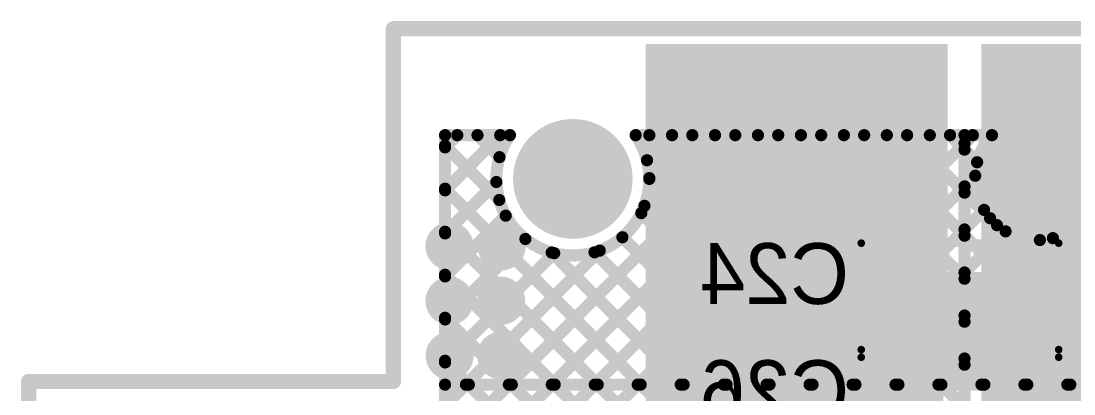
# Model space of a CAD drawing. Header units: millimetres. Extents: x 3.06 to 5.82, y 1.29 to 3.84.
# Drawn here: x 3.058 to 3.751, y 3.571 to 3.816 of the extents above; entities that cross this region are included whole.
import ezdxf

# ---------------------------------------------------------------- set-up
doc = ezdxf.new("R2010")
doc.units = ezdxf.units.MM
doc.header["$MEASUREMENT"] = 0
for name, color, linetype in [('BottomLayer', 5, 'Continuous'), ('BottomOverlay', 54, 'Continuous'), ('BottomPaste', 16, 'Continuous'), ('BottomSolder', 6, 'Continuous'), ('Mechanical13', 56, 'Continuous'), ('MultiLayer', 9, 'Continuous'), ('PadHoleLayer', 156, 'Continuous'), ('TopLayer', 1, 'Continuous'), ('TopOverlay', 2, 'Continuous'), ('TopSolder', 216, 'Continuous'), ('ViaHoleLayer', 16, 'Continuous')]:
    doc.layers.add(name, color=color, linetype=linetype)

# ---------------------------------------------------------------- blocks, each defined once
blk = doc.blocks.new('B2B_EH_A_LF__SN__6')
at = {"layer": 'BottomLayer', "const_width": 0.03}
for points in [[(-0.065, 0, 1), (-0.035, 0, 1)], [(0.035, 0, 1), (0.065, 0, 1)]]:
    blk.add_lwpolyline(points, format="xyb", close=True, dxfattribs=at)
at = {"layer": 'BottomSolder', "const_width": 0.034}
for points in [[(-0.067, 0, 1), (-0.033, 0, 1)], [(0.033, 0, 1), (0.067, 0, 1)]]:
    blk.add_lwpolyline(points, format="xyb", close=True, dxfattribs=at)
at = {"layer": 'MultiLayer', "const_width": 0.03}
for points in [[(-0.065, 0, 1), (-0.035, 0, 1)], [(0.035, 0, 1), (0.065, 0, 1)]]:
    blk.add_lwpolyline(points, format="xyb", close=True, dxfattribs=at)
at = {"layer": 'PadHoleLayer', "const_width": 0.01772}
for points in [[(-0.05886, 0, 1), (-0.04114, 0, 1)], [(0.04114, 0, 1), (0.05886, 0, 1)]]:
    blk.add_lwpolyline(points, format="xyb", close=True, dxfattribs=at)
at = {"layer": 'TopLayer', "const_width": 0.03}
for points in [[(-0.065, 0, 1), (-0.035, 0, 1)], [(0.035, 0, 1), (0.065, 0, 1)]]:
    blk.add_lwpolyline(points, format="xyb", close=True, dxfattribs=at)
at = {"layer": 'TopOverlay', "const_width": 0.01}
for points in [[(0.151, 0.067), (-0.148, 0.067)], [(-0.148, 0.067), (-0.148, -0.083)], [(0.151, 0.067), (0.151, -0.083)], [(-0.108, -0.067), (-0.108, -0.083)], [(0.111, -0.067), (0.111, -0.083)], [(-0.108, -0.083), (-0.148, -0.083)], [(0.151, -0.083), (0.111, -0.083)]]:
    blk.add_lwpolyline(points, dxfattribs=at)
at = {"layer": 'TopOverlay'}
for points, const_width in [([(-0.1505, 0.067, 1), (-0.1455, 0.067, 1)], 0.005), ([(-0.1505, 0.067, 1), (-0.1455, 0.067, 1)], 0.005), ([(0.1485, 0.067, 1), (0.1535, 0.067, 1)], 0.005), ([(0.1485, 0.067, 1), (0.1535, 0.067, 1)], 0.005), ([(-0.08093, -0.067, 1), (-0.09507, -0.067, 1)], 0.01), ([(-0.1105, -0.067, 1), (-0.1055, -0.067, 1)], 0.005), ([(-0.09757, -0.067, 1), (-0.09257, -0.067, 1)], 0.005), ([(-0.08343, -0.067, 1), (-0.07843, -0.067, 1)], 0.005), ([(0.1085, -0.067, 1), (0.1135, -0.067, 1)], 0.005), ([(-0.1505, -0.083, 1), (-0.1455, -0.083, 1)], 0.005), ([(-0.1505, -0.083, 1), (-0.1455, -0.083, 1)], 0.005), ([(-0.1105, -0.083, 1), (-0.1055, -0.083, 1)], 0.005), ([(-0.1105, -0.083, 1), (-0.1055, -0.083, 1)], 0.005), ([(0.1085, -0.083, 1), (0.1135, -0.083, 1)], 0.005), ([(0.1085, -0.083, 1), (0.1135, -0.083, 1)], 0.005), ([(0.1485, -0.083, 1), (0.1535, -0.083, 1)], 0.005), ([(0.1485, -0.083, 1), (0.1535, -0.083, 1)], 0.005)]:
    blk.add_lwpolyline(points, format="xyb", close=True, dxfattribs=dict(at, const_width=const_width))
at = {"layer": 'TopSolder', "const_width": 0.034}
for points in [[(-0.067, 0, 1), (-0.033, 0, 1)], [(0.033, 0, 1), (0.067, 0, 1)]]:
    blk.add_lwpolyline(points, format="xyb", close=True, dxfattribs=at)
blk = doc.blocks.new('C__0805_B_91')
at = {"layer": 'BottomLayer'}
for points in [[(-0.06, -0.03), (-0.02, -0.03), (-0.06, 0.03), (-0.02, 0.03)], [(0.02, -0.03), (0.06, -0.03), (0.02, 0.03), (0.06, 0.03)]]:
    blk.add_solid(points, dxfattribs=at)
at = {"layer": 'BottomOverlay', "const_width": 0.005}
for points in [[(-0.065, 0.035), (-0.065, -0.035)], [(0.065, 0.035), (-0.065, 0.035)], [(0.065, 0.035), (0.065, -0.035)], [(0.065, -0.035), (-0.065, -0.035)]]:
    blk.add_lwpolyline(points, dxfattribs=at)
at = {"layer": 'BottomOverlay', "const_width": 0.0025}
for points in [[(-0.06625, 0.035, 1), (-0.06375, 0.035, 1)], [(-0.06625, 0.035, 1), (-0.06375, 0.035, 1)], [(0.06375, 0.035, 1), (0.06625, 0.035, 1)], [(0.06375, 0.035, 1), (0.06625, 0.035, 1)], [(-0.06625, -0.035, 1), (-0.06375, -0.035, 1)], [(-0.06625, -0.035, 1), (-0.06375, -0.035, 1)], [(0.06375, -0.035, 1), (0.06625, -0.035, 1)], [(0.06375, -0.035, 1), (0.06625, -0.035, 1)]]:
    blk.add_lwpolyline(points, format="xyb", close=True, dxfattribs=at)
at = {"layer": 'BottomPaste'}
for points in [[(-0.06, -0.03), (-0.02, -0.03), (-0.06, 0.03), (-0.02, 0.03)], [(0.02, -0.03), (0.06, -0.03), (0.02, 0.03), (0.06, 0.03)]]:
    blk.add_solid(points, dxfattribs=at)
at = {"layer": 'BottomSolder'}
for points in [[(-0.064, -0.034), (-0.016, -0.034), (-0.064, 0.034), (-0.016, 0.034)], [(0.016, -0.034), (0.064, -0.034), (0.016, 0.034), (0.064, 0.034)]]:
    blk.add_solid(points, dxfattribs=at)
blk = doc.blocks.new('C__0805_B_93')
at = {"layer": 'BottomLayer'}
for points in [[(-0.06, -0.03), (-0.02, -0.03), (-0.06, 0.03), (-0.02, 0.03)], [(0.02, -0.03), (0.06, -0.03), (0.02, 0.03), (0.06, 0.03)]]:
    blk.add_solid(points, dxfattribs=at)
at = {"layer": 'BottomOverlay', "const_width": 0.005}
for points in [[(-0.065, 0.035), (-0.065, -0.035)], [(0.065, 0.035), (-0.065, 0.035)], [(0.065, 0.035), (0.065, -0.035)], [(0.065, -0.035), (-0.065, -0.035)]]:
    blk.add_lwpolyline(points, dxfattribs=at)
at = {"layer": 'BottomOverlay', "const_width": 0.0025}
for points in [[(-0.06625, 0.035, 1), (-0.06375, 0.035, 1)], [(-0.06625, 0.035, 1), (-0.06375, 0.035, 1)], [(0.06375, 0.035, 1), (0.06625, 0.035, 1)], [(0.06375, 0.035, 1), (0.06625, 0.035, 1)], [(-0.06625, -0.035, 1), (-0.06375, -0.035, 1)], [(-0.06625, -0.035, 1), (-0.06375, -0.035, 1)], [(0.06375, -0.035, 1), (0.06625, -0.035, 1)], [(0.06375, -0.035, 1), (0.06625, -0.035, 1)]]:
    blk.add_lwpolyline(points, format="xyb", close=True, dxfattribs=at)
at = {"layer": 'BottomPaste'}
for points in [[(-0.06, -0.03), (-0.02, -0.03), (-0.06, 0.03), (-0.02, 0.03)], [(0.02, -0.03), (0.06, -0.03), (0.02, 0.03), (0.06, 0.03)]]:
    blk.add_solid(points, dxfattribs=at)
at = {"layer": 'BottomSolder'}
for points in [[(-0.064, -0.034), (-0.016, -0.034), (-0.064, 0.034), (-0.016, 0.034)], [(0.016, -0.034), (0.064, -0.034), (0.016, 0.034), (0.064, 0.034)]]:
    blk.add_solid(points, dxfattribs=at)

msp = doc.modelspace()

# ---------------------------------------------------------------- linework, layer by layer
at = {"layer": 'BottomLayer', "const_width": 0.008}
for points in [[(3.118, 3.28771), (3.57129, 3.741)], [(3.118, 3.25942), (3.59958, 3.741)], [(3.13086, 3.244), (3.62786, 3.741)], [(3.15915, 3.244), (3.65615, 3.741)], [(3.337, 3.53499), (3.54301, 3.741)], [(3.337, 3.73298), (3.34502, 3.741)], [(3.337, 3.7047), (3.3733, 3.741)], [(3.337, 3.533), (3.337, 3.741)], [(3.337, 3.741), (3.37974, 3.741)], [(3.35835, 3.741), (3.37281, 3.72655)], [(3.46248, 3.741), (3.679, 3.741)], [(3.46826, 3.69453), (3.51472, 3.741)], [(3.46996, 3.72452), (3.48644, 3.741)], [(3.47149, 3.741), (3.679, 3.53349)], [(3.49977, 3.741), (3.679, 3.56177)], [(3.52806, 3.741), (3.679, 3.59006)], [(3.55634, 3.741), (3.679, 3.61834)], [(3.58463, 3.741), (3.679, 3.64663)], [(3.61291, 3.741), (3.679, 3.67491)], [(3.6412, 3.741), (3.679, 3.7032)], [(3.66948, 3.741), (3.679, 3.73148)], [(3.679, 3.51), (3.679, 3.741)], [(3.18743, 3.244), (3.679, 3.73557)], [(3.337, 3.73407), (3.37269, 3.69838)], [(3.47148, 3.71273), (3.6942, 3.49)], [(3.21571, 3.244), (3.679, 3.70729)], [(3.337, 3.67641), (3.37078, 3.7102)], [(3.337, 3.70579), (3.616, 3.42679)], [(3.337, 3.64813), (3.37693, 3.68806)], [(3.46617, 3.68975), (3.66592, 3.49)], [(3.244, 3.244), (3.679, 3.679)], [(3.337, 3.6775), (3.616, 3.3985)], [(3.337, 3.61984), (3.38989, 3.67273)], [(3.45375, 3.67389), (3.63764, 3.49)], [(3.337, 3.56328), (3.43884, 3.66511)], [(3.337, 3.59156), (3.40885, 3.66341)], [(3.40723, 3.66384), (3.616, 3.45507)], [(3.4354, 3.66396), (3.616, 3.48335)], [(3.27228, 3.244), (3.679, 3.65072)], [(3.337, 3.64922), (3.616, 3.37022)], [(3.278, 3.22143), (3.679, 3.62243)], [(3.337, 3.62093), (3.616, 3.34193)], [(3.27885, 3.194), (3.679, 3.59415)], [(3.337, 3.59265), (3.616, 3.31365)]]:
    msp.add_lwpolyline(points, dxfattribs=at)
at = {"layer": 'BottomLayer'}
for points, const_width in [([(3.335, 3.741, 1), (3.339, 3.741, 1)], 0.004), ([(3.335, 3.741, 1), (3.339, 3.741, 1)], 0.004), ([(3.34302, 3.741, 1), (3.34702, 3.741, 1)], 0.004), ([(3.35635, 3.741, 1), (3.36035, 3.741, 1)], 0.004), ([(3.3713, 3.741, 1), (3.3753, 3.741, 1)], 0.004), ([(3.37774, 3.741, 1), (3.38174, 3.741, 1)], 0.004), ([(3.37774, 3.741, 1), (3.38174, 3.741, 1)], 0.004), ([(3.46048, 3.741, 1), (3.46448, 3.741, 1)], 0.004), ([(3.46048, 3.741, 1), (3.46448, 3.741, 1)], 0.004), ([(3.46949, 3.741, 1), (3.47349, 3.741, 1)], 0.004), ([(3.48444, 3.741, 1), (3.48844, 3.741, 1)], 0.004), ([(3.49777, 3.741, 1), (3.50177, 3.741, 1)], 0.004), ([(3.51272, 3.741, 1), (3.51672, 3.741, 1)], 0.004), ([(3.52606, 3.741, 1), (3.53006, 3.741, 1)], 0.004), ([(3.54101, 3.741, 1), (3.54501, 3.741, 1)], 0.004), ([(3.55434, 3.741, 1), (3.55834, 3.741, 1)], 0.004), ([(3.56929, 3.741, 1), (3.57329, 3.741, 1)], 0.004), ([(3.58263, 3.741, 1), (3.58663, 3.741, 1)], 0.004), ([(3.59758, 3.741, 1), (3.60158, 3.741, 1)], 0.004), ([(3.61091, 3.741, 1), (3.61491, 3.741, 1)], 0.004), ([(3.62586, 3.741, 1), (3.62986, 3.741, 1)], 0.004), ([(3.63919, 3.741, 1), (3.64319, 3.741, 1)], 0.004), ([(3.65415, 3.741, 1), (3.65815, 3.741, 1)], 0.004), ([(3.66748, 3.741, 1), (3.67148, 3.741, 1)], 0.004), ([(3.677, 3.741, 1), (3.681, 3.741, 1)], 0.004), ([(3.677, 3.741, 1), (3.681, 3.741, 1)], 0.004), ([(3.335, 3.73407, 1), (3.339, 3.73407, 1)], 0.004), ([(3.335, 3.73298, 1), (3.339, 3.73298, 1)], 0.004), ([(3.40611, 3.71226, 1), (3.43611, 3.71226, 1)], 0.03), ([(3.677, 3.73557, 1), (3.681, 3.73557, 1)], 0.004), ([(3.37081, 3.72655, 1), (3.37481, 3.72655, 1)], 0.004), ([(3.677, 3.73148, 1), (3.681, 3.73148, 1)], 0.004), ([(3.46796, 3.72452, 1), (3.47196, 3.72452, 1)], 0.004), ([(3.46948, 3.71273, 1), (3.47348, 3.71273, 1)], 0.004), ([(3.46948, 3.71226, 1), (3.47348, 3.71226, 1)], 0.004), ([(3.46948, 3.71226, 1), (3.47348, 3.71226, 1)], 0.004), ([(3.335, 3.70579, 1), (3.339, 3.70579, 1)], 0.004), ([(3.335, 3.7047, 1), (3.339, 3.7047, 1)], 0.004), ([(3.36878, 3.7102, 1), (3.37278, 3.7102, 1)], 0.004), ([(3.677, 3.70729, 1), (3.681, 3.70729, 1)], 0.004), ([(3.37069, 3.69838, 1), (3.37469, 3.69838, 1)], 0.004), ([(3.677, 3.7032, 1), (3.681, 3.7032, 1)], 0.004), ([(3.46626, 3.69453, 1), (3.47026, 3.69453, 1)], 0.004), ([(3.37493, 3.68806, 1), (3.37893, 3.68806, 1)], 0.004), ([(3.46417, 3.68975, 1), (3.46817, 3.68975, 1)], 0.004), ([(3.335, 3.6775, 1), (3.339, 3.6775, 1)], 0.004), ([(3.677, 3.679, 1), (3.681, 3.679, 1)], 0.004), ([(3.33398, 3.668, 1), (3.34579, 3.668, 1)], 0.01181), ([(3.335, 3.67641, 1), (3.339, 3.67641, 1)], 0.004), ([(3.36831, 3.66789, 1), (3.38013, 3.66789, 1)], 0.01181), ([(3.38789, 3.67273, 1), (3.39189, 3.67273, 1)], 0.004), ([(3.45175, 3.67389, 1), (3.45575, 3.67389, 1)], 0.004), ([(3.677, 3.67491, 1), (3.681, 3.67491, 1)], 0.004), ([(3.40523, 3.66384, 1), (3.40923, 3.66384, 1)], 0.004), ([(3.40685, 3.66341, 1), (3.41085, 3.66341, 1)], 0.004), ([(3.4334, 3.66396, 1), (3.4374, 3.66396, 1)], 0.004), ([(3.43684, 3.66511, 1), (3.44084, 3.66511, 1)], 0.004), ([(3.335, 3.64922, 1), (3.339, 3.64922, 1)], 0.004), ([(3.677, 3.65072, 1), (3.681, 3.65072, 1)], 0.004), ([(3.335, 3.64813, 1), (3.339, 3.64813, 1)], 0.004), ([(3.677, 3.64663, 1), (3.681, 3.64663, 1)], 0.004), ([(3.33398, 3.632, 1), (3.34579, 3.632, 1)], 0.01181), ([(3.36798, 3.63212, 1), (3.37979, 3.63212, 1)], 0.01181), ([(3.677, 3.62243, 1), (3.681, 3.62243, 1)], 0.004), ([(3.335, 3.62093, 1), (3.339, 3.62093, 1)], 0.004), ([(3.335, 3.61984, 1), (3.339, 3.61984, 1)], 0.004), ([(3.677, 3.61834, 1), (3.681, 3.61834, 1)], 0.004), ([(3.33409, 3.596, 1), (3.34591, 3.596, 1)], 0.01181), ([(3.36809, 3.59612, 1), (3.3799, 3.59612, 1)], 0.01181), ([(3.677, 3.59415, 1), (3.681, 3.59415, 1)], 0.004), ([(3.335, 3.59265, 1), (3.339, 3.59265, 1)], 0.004), ([(3.335, 3.59156, 1), (3.339, 3.59156, 1)], 0.004), ([(3.677, 3.59006, 1), (3.681, 3.59006, 1)], 0.004)]:
    msp.add_lwpolyline(points, format="xyb", close=True, dxfattribs=dict(at, const_width=const_width))
at = {"layer": 'BottomLayer', "const_width": 0.008}
for points in [[(3.47148, 3.71226, -1.361219), (3.37974, 3.741)], [(3.46248, 3.741, -0.15298), (3.47148, 3.71226)]]:
    msp.add_lwpolyline(points, format="xyb", dxfattribs=at)
at = {"layer": 'BottomLayer'}
for points in [[(3.665, 3.801), (3.469, 3.801), (3.665, 3.521), (3.469, 3.521)], [(3.69, 3.521), (3.885, 3.521), (3.69, 3.801), (3.885, 3.801)]]:
    msp.add_solid(points, dxfattribs=at)
at = {"layer": 'BottomSolder'}
for points, const_width in [([(3.40411, 3.71226, 1), (3.43811, 3.71226, 1)], 0.034), ([(3.33198, 3.668, 1), (3.34779, 3.668, 1)], 0.01581), ([(3.36631, 3.66789, 1), (3.38213, 3.66789, 1)], 0.01581), ([(3.33198, 3.632, 1), (3.34779, 3.632, 1)], 0.01581), ([(3.36598, 3.63212, 1), (3.38179, 3.63212, 1)], 0.01581), ([(3.33209, 3.596, 1), (3.34791, 3.596, 1)], 0.01581), ([(3.36609, 3.59612, 1), (3.3819, 3.59612, 1)], 0.01581)]:
    msp.add_lwpolyline(points, format="xyb", close=True, dxfattribs=dict(at, const_width=const_width))
at = {"layer": 'Mechanical13', "const_width": 0.01}
for points in [[(3.303, 3.57903), (3.303, 3.811)], [(3.303, 3.811), (3.693, 3.811)], [(3.693, 3.811), (4.392, 3.811)], [(3.06284, 3.57903), (3.303, 3.57903)], [(3.06284, 1.52328), (3.06284, 3.57903)]]:
    msp.add_lwpolyline(points, dxfattribs=at)
at = {"layer": 'Mechanical13', "const_width": 0.005}
for points in [[(3.3005, 3.811, 1), (3.3055, 3.811, 1)], [(3.3005, 3.811, 1), (3.3055, 3.811, 1)], [(3.6905, 3.811, 1), (3.6955, 3.811, 1)], [(3.6905, 3.811, 1), (3.6955, 3.811, 1)], [(3.06034, 3.57903, 1), (3.06534, 3.57903, 1)], [(3.06034, 3.57903, 1), (3.06534, 3.57903, 1)], [(3.3005, 3.57903, 1), (3.3055, 3.57903, 1)], [(3.3005, 3.57903, 1), (3.3055, 3.57903, 1)]]:
    msp.add_lwpolyline(points, format="xyb", close=True, dxfattribs=at)
at = {"layer": 'MultiLayer'}
for points, const_width in [([(3.40611, 3.71226, 1), (3.43611, 3.71226, 1)], 0.03), ([(3.33398, 3.668, 1), (3.34579, 3.668, 1)], 0.01181), ([(3.36831, 3.66789, 1), (3.38013, 3.66789, 1)], 0.01181), ([(3.33398, 3.632, 1), (3.34579, 3.632, 1)], 0.01181), ([(3.36798, 3.63212, 1), (3.37979, 3.63212, 1)], 0.01181), ([(3.33409, 3.596, 1), (3.34591, 3.596, 1)], 0.01181), ([(3.36809, 3.59612, 1), (3.3799, 3.59612, 1)], 0.01181)]:
    msp.add_lwpolyline(points, format="xyb", close=True, dxfattribs=dict(at, const_width=const_width))
at = {"layer": 'PadHoleLayer', "const_width": 0.03937}
msp.add_lwpolyline([(3.40143, 3.71226, 1), (3.4408, 3.71226, 1)], format="xyb", close=True, dxfattribs=at)
at = {"layer": 'TopLayer', "const_width": 0.008}
for points in [[(3.337, 3.741), (3.37974, 3.741)], [(3.337, 3.73298), (3.34502, 3.741)], [(3.337, 3.577), (3.337, 3.741)], [(3.337, 3.7047), (3.3733, 3.741)], [(3.35835, 3.741), (3.37281, 3.72655)], [(3.37901, 3.577), (3.54301, 3.741)], [(3.40729, 3.577), (3.57129, 3.741)], [(3.43558, 3.577), (3.59958, 3.741)], [(3.46248, 3.741), (3.69705, 3.741)], [(3.46386, 3.577), (3.62786, 3.741)], [(3.46826, 3.69453), (3.51472, 3.741)], [(3.46996, 3.72452), (3.48644, 3.741)], [(3.47149, 3.741), (3.63549, 3.577)], [(3.49215, 3.577), (3.65615, 3.741)], [(3.49977, 3.741), (3.66377, 3.577)], [(3.52043, 3.577), (3.68443, 3.741)], [(3.52806, 3.741), (3.69206, 3.577)], [(3.55634, 3.741), (3.72034, 3.577)], [(3.58463, 3.741), (3.74863, 3.577)], [(3.61291, 3.741), (3.77691, 3.577)], [(3.6412, 3.741), (3.69583, 3.68637)], [(3.66185, 3.577), (3.82585, 3.741)], [(3.66948, 3.741), (3.68729, 3.72319)], [(3.69014, 3.577), (3.85414, 3.741)], [(3.71842, 3.577), (3.88242, 3.741)], [(3.7467, 3.577), (3.9107, 3.741)], [(3.337, 3.73407), (3.37269, 3.69838)], [(3.47148, 3.71273), (3.6072, 3.577)], [(3.54871, 3.577), (3.68602, 3.71431)], [(3.337, 3.67641), (3.37078, 3.7102)], [(3.337, 3.70579), (3.46579, 3.577)], [(3.577, 3.577), (3.69187, 3.69187)], [(3.337, 3.64813), (3.37693, 3.68806)], [(3.46617, 3.68975), (3.57892, 3.577)], [(3.337, 3.6775), (3.4375, 3.577)], [(3.60528, 3.577), (3.70604, 3.67776)], [(3.70037, 3.68183), (3.80519, 3.577)], [(3.337, 3.61984), (3.38989, 3.67273)], [(3.45375, 3.67389), (3.55064, 3.577)], [(3.63357, 3.577), (3.7286, 3.67203)], [(3.73719, 3.67329), (3.83348, 3.577)], [(3.337, 3.59156), (3.40885, 3.66341)], [(3.35072, 3.577), (3.43884, 3.66511)], [(3.40723, 3.66384), (3.49407, 3.577)], [(3.4354, 3.66396), (3.52235, 3.577)], [(3.337, 3.64922), (3.40922, 3.577)], [(3.337, 3.62093), (3.38093, 3.577)], [(3.337, 3.59265), (3.35265, 3.577)], [(3.337, 3.577), (3.941, 3.577)]]:
    msp.add_lwpolyline(points, dxfattribs=at)
at = {"layer": 'TopLayer'}
for points, const_width in [([(3.335, 3.741, 1), (3.339, 3.741, 1)], 0.004), ([(3.335, 3.741, 1), (3.339, 3.741, 1)], 0.004), ([(3.34302, 3.741, 1), (3.34702, 3.741, 1)], 0.004), ([(3.35635, 3.741, 1), (3.36035, 3.741, 1)], 0.004), ([(3.3713, 3.741, 1), (3.3753, 3.741, 1)], 0.004), ([(3.37774, 3.741, 1), (3.38174, 3.741, 1)], 0.004), ([(3.37774, 3.741, 1), (3.38174, 3.741, 1)], 0.004), ([(3.46048, 3.741, 1), (3.46448, 3.741, 1)], 0.004), ([(3.46048, 3.741, 1), (3.46448, 3.741, 1)], 0.004), ([(3.46949, 3.741, 1), (3.47349, 3.741, 1)], 0.004), ([(3.48444, 3.741, 1), (3.48844, 3.741, 1)], 0.004), ([(3.49777, 3.741, 1), (3.50177, 3.741, 1)], 0.004), ([(3.51272, 3.741, 1), (3.51672, 3.741, 1)], 0.004), ([(3.52606, 3.741, 1), (3.53006, 3.741, 1)], 0.004), ([(3.54101, 3.741, 1), (3.54501, 3.741, 1)], 0.004), ([(3.55434, 3.741, 1), (3.55834, 3.741, 1)], 0.004), ([(3.56929, 3.741, 1), (3.57329, 3.741, 1)], 0.004), ([(3.58263, 3.741, 1), (3.58663, 3.741, 1)], 0.004), ([(3.59758, 3.741, 1), (3.60158, 3.741, 1)], 0.004), ([(3.61091, 3.741, 1), (3.61491, 3.741, 1)], 0.004), ([(3.62586, 3.741, 1), (3.62986, 3.741, 1)], 0.004), ([(3.63919, 3.741, 1), (3.64319, 3.741, 1)], 0.004), ([(3.65415, 3.741, 1), (3.65815, 3.741, 1)], 0.004), ([(3.66748, 3.741, 1), (3.67148, 3.741, 1)], 0.004), ([(3.68243, 3.741, 1), (3.68643, 3.741, 1)], 0.004), ([(3.69505, 3.741, 1), (3.69905, 3.741, 1)], 0.004), ([(3.69505, 3.741, 1), (3.69905, 3.741, 1)], 0.004), ([(3.335, 3.73407, 1), (3.339, 3.73407, 1)], 0.004), ([(3.335, 3.73298, 1), (3.339, 3.73298, 1)], 0.004), ([(3.40611, 3.71226, 1), (3.43611, 3.71226, 1)], 0.03), ([(3.37081, 3.72655, 1), (3.37481, 3.72655, 1)], 0.004), ([(3.46796, 3.72452, 1), (3.47196, 3.72452, 1)], 0.004), ([(3.68529, 3.72319, 1), (3.68929, 3.72319, 1)], 0.004), ([(3.46948, 3.71273, 1), (3.47348, 3.71273, 1)], 0.004), ([(3.46948, 3.71226, 1), (3.47348, 3.71226, 1)], 0.004), ([(3.46948, 3.71226, 1), (3.47348, 3.71226, 1)], 0.004), ([(3.68402, 3.71431, 1), (3.68802, 3.71431, 1)], 0.004), ([(3.335, 3.70579, 1), (3.339, 3.70579, 1)], 0.004), ([(3.335, 3.7047, 1), (3.339, 3.7047, 1)], 0.004), ([(3.36878, 3.7102, 1), (3.37278, 3.7102, 1)], 0.004), ([(3.37069, 3.69838, 1), (3.37469, 3.69838, 1)], 0.004), ([(3.46626, 3.69453, 1), (3.47026, 3.69453, 1)], 0.004), ([(3.68987, 3.69187, 1), (3.69387, 3.69187, 1)], 0.004), ([(3.37493, 3.68806, 1), (3.37893, 3.68806, 1)], 0.004), ([(3.46417, 3.68975, 1), (3.46817, 3.68975, 1)], 0.004), ([(3.69383, 3.68637, 1), (3.69783, 3.68637, 1)], 0.004), ([(3.335, 3.6775, 1), (3.339, 3.6775, 1)], 0.004), ([(3.69837, 3.68183, 1), (3.70237, 3.68183, 1)], 0.004), ([(3.70404, 3.67776, 1), (3.70804, 3.67776, 1)], 0.004), ([(3.33398, 3.668, 1), (3.34579, 3.668, 1)], 0.01181), ([(3.335, 3.67641, 1), (3.339, 3.67641, 1)], 0.004), ([(3.36831, 3.66789, 1), (3.38013, 3.66789, 1)], 0.01181), ([(3.38789, 3.67273, 1), (3.39189, 3.67273, 1)], 0.004), ([(3.45175, 3.67389, 1), (3.45575, 3.67389, 1)], 0.004), ([(3.7266, 3.67203, 1), (3.7306, 3.67203, 1)], 0.004), ([(3.73519, 3.67329, 1), (3.73919, 3.67329, 1)], 0.004), ([(3.40523, 3.66384, 1), (3.40923, 3.66384, 1)], 0.004), ([(3.40685, 3.66341, 1), (3.41085, 3.66341, 1)], 0.004), ([(3.4334, 3.66396, 1), (3.4374, 3.66396, 1)], 0.004), ([(3.43684, 3.66511, 1), (3.44084, 3.66511, 1)], 0.004), ([(3.335, 3.64922, 1), (3.339, 3.64922, 1)], 0.004), ([(3.335, 3.64813, 1), (3.339, 3.64813, 1)], 0.004), ([(3.33398, 3.632, 1), (3.34579, 3.632, 1)], 0.01181), ([(3.36798, 3.63212, 1), (3.37979, 3.63212, 1)], 0.01181), ([(3.335, 3.62093, 1), (3.339, 3.62093, 1)], 0.004), ([(3.335, 3.61984, 1), (3.339, 3.61984, 1)], 0.004), ([(3.33409, 3.596, 1), (3.34591, 3.596, 1)], 0.01181), ([(3.36809, 3.59612, 1), (3.3799, 3.59612, 1)], 0.01181), ([(3.335, 3.59265, 1), (3.339, 3.59265, 1)], 0.004), ([(3.335, 3.59156, 1), (3.339, 3.59156, 1)], 0.004), ([(3.335, 3.577, 1), (3.339, 3.577, 1)], 0.004), ([(3.335, 3.577, 1), (3.339, 3.577, 1)], 0.004), ([(3.34872, 3.577, 1), (3.35272, 3.577, 1)], 0.004), ([(3.35065, 3.577, 1), (3.35465, 3.577, 1)], 0.004), ([(3.37701, 3.577, 1), (3.38101, 3.577, 1)], 0.004), ([(3.37893, 3.577, 1), (3.38293, 3.577, 1)], 0.004), ([(3.40529, 3.577, 1), (3.40929, 3.577, 1)], 0.004), ([(3.40722, 3.577, 1), (3.41122, 3.577, 1)], 0.004), ([(3.43358, 3.577, 1), (3.43758, 3.577, 1)], 0.004), ([(3.4355, 3.577, 1), (3.4395, 3.577, 1)], 0.004), ([(3.46186, 3.577, 1), (3.46586, 3.577, 1)], 0.004), ([(3.46379, 3.577, 1), (3.46779, 3.577, 1)], 0.004), ([(3.49015, 3.577, 1), (3.49415, 3.577, 1)], 0.004), ([(3.49207, 3.577, 1), (3.49607, 3.577, 1)], 0.004), ([(3.51843, 3.577, 1), (3.52243, 3.577, 1)], 0.004), ([(3.52035, 3.577, 1), (3.52435, 3.577, 1)], 0.004), ([(3.54671, 3.577, 1), (3.55071, 3.577, 1)], 0.004), ([(3.54864, 3.577, 1), (3.55264, 3.577, 1)], 0.004), ([(3.575, 3.577, 1), (3.579, 3.577, 1)], 0.004), ([(3.57692, 3.577, 1), (3.58092, 3.577, 1)], 0.004), ([(3.60328, 3.577, 1), (3.60728, 3.577, 1)], 0.004), ([(3.6052, 3.577, 1), (3.6092, 3.577, 1)], 0.004), ([(3.63157, 3.577, 1), (3.63557, 3.577, 1)], 0.004), ([(3.63349, 3.577, 1), (3.63749, 3.577, 1)], 0.004), ([(3.65985, 3.577, 1), (3.66385, 3.577, 1)], 0.004), ([(3.66177, 3.577, 1), (3.66577, 3.577, 1)], 0.004), ([(3.68814, 3.577, 1), (3.69214, 3.577, 1)], 0.004), ([(3.69006, 3.577, 1), (3.69406, 3.577, 1)], 0.004), ([(3.71642, 3.577, 1), (3.72042, 3.577, 1)], 0.004), ([(3.71834, 3.577, 1), (3.72234, 3.577, 1)], 0.004), ([(3.7447, 3.577, 1), (3.7487, 3.577, 1)], 0.004), ([(3.74663, 3.577, 1), (3.75063, 3.577, 1)], 0.004)]:
    msp.add_lwpolyline(points, format="xyb", close=True, dxfattribs=dict(at, const_width=const_width))
at = {"layer": 'TopLayer', "const_width": 0.008}
for points in [[(3.47148, 3.71226, -1.361219), (3.37974, 3.741)], [(3.46248, 3.741, -0.15298), (3.47148, 3.71226)], [(3.768, 3.713, -1.469699), (3.69705, 3.741)]]:
    msp.add_lwpolyline(points, format="xyb", dxfattribs=at)
at = {"layer": 'TopLayer'}
for points in [[(3.469, 3.577), (3.668, 3.577), (3.469, 3.801), (3.668, 3.801)], [(3.619, 3.575), (4.498, 3.575), (3.619, 3.647), (4.498, 3.647)]]:
    msp.add_solid(points, dxfattribs=at)
at = {"layer": 'TopSolder'}
for points, const_width in [([(3.40411, 3.71226, 1), (3.43811, 3.71226, 1)], 0.034), ([(3.33198, 3.668, 1), (3.34779, 3.668, 1)], 0.01581), ([(3.36631, 3.66789, 1), (3.38213, 3.66789, 1)], 0.01581), ([(3.33198, 3.632, 1), (3.34779, 3.632, 1)], 0.01581), ([(3.36598, 3.63212, 1), (3.38179, 3.63212, 1)], 0.01581), ([(3.33209, 3.596, 1), (3.34791, 3.596, 1)], 0.01581), ([(3.36609, 3.59612, 1), (3.3819, 3.59612, 1)], 0.01581)]:
    msp.add_lwpolyline(points, format="xyb", close=True, dxfattribs=dict(at, const_width=const_width))
at = {"layer": 'ViaHoleLayer', "const_width": 0.00787}
for points in [[(3.33595, 3.668, 1), (3.34383, 3.668, 1)], [(3.37028, 3.66789, 1), (3.37816, 3.66789, 1)], [(3.33595, 3.632, 1), (3.34383, 3.632, 1)], [(3.36995, 3.63212, 1), (3.37782, 3.63212, 1)], [(3.33606, 3.596, 1), (3.34394, 3.596, 1)], [(3.37006, 3.59612, 1), (3.37793, 3.59612, 1)]]:
    msp.add_lwpolyline(points, format="xyb", close=True, dxfattribs=at)

# ---------------------------------------------------------------- block references
at = {"rotation": 180}
for name, p in [('B2B_EH_A_LF__SN__6', (3.677, 3.713)), ('C__0805_B_93', (3.676, 3.635)), ('C__0805_B_91', (3.676, 3.56))]:
    msp.add_blockref(name, p, dxfattribs=at)

# ---------------------------------------------------------------- texts
at = {"layer": 'BottomOverlay', "text_generation_flag": 2}
for s, p in [('C24', (3.603, 3.63)), ('C26', (3.603, 3.553))]:
    msp.add_text(s, height=0.04, dxfattribs=at).set_placement(p)

doc.saveas('drawing.dxf')
